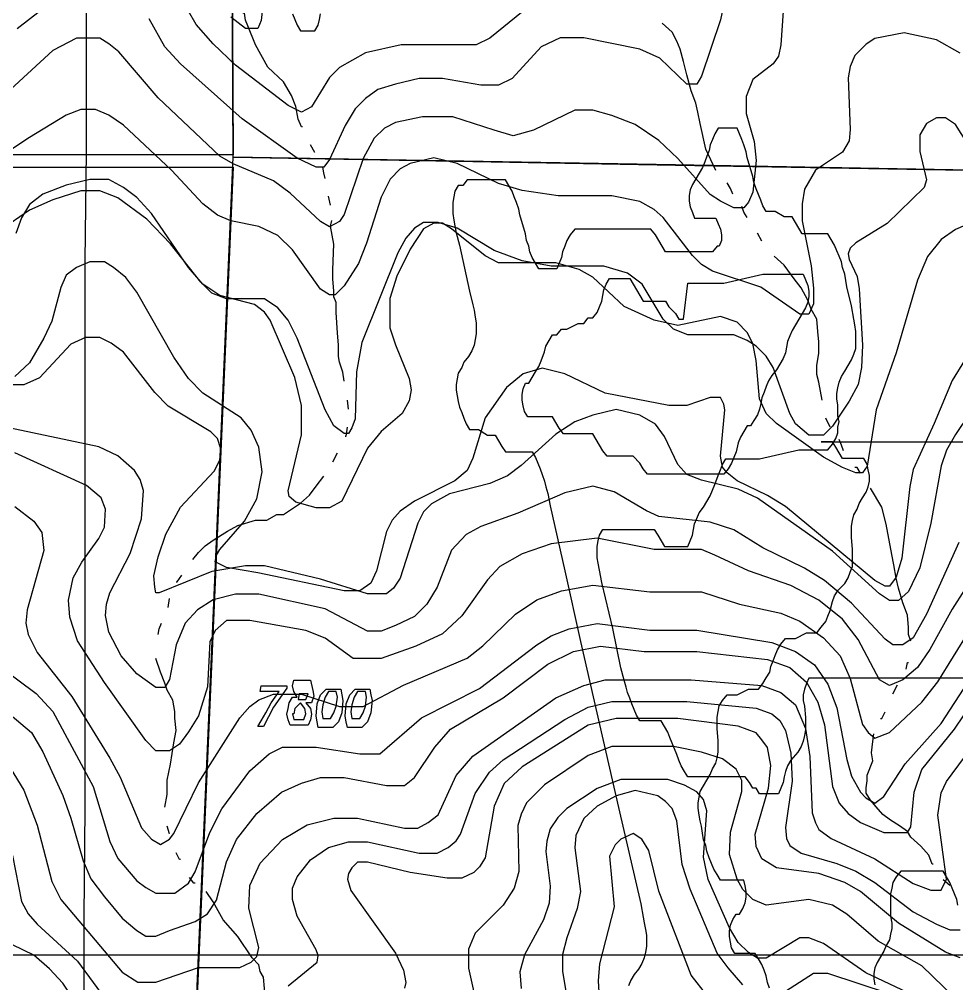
# Model space of a CAD drawing. Extents: x -0.82 to 6.83, y -0.63 to 7.9.
# Drawn here: x 0.7775 to 1.2189, y 5.1969 to 5.6507 of the extents above; entities that cross this region are included whole.
import ezdxf

# ---------------------------------------------------------------- set-up
doc = ezdxf.new("R2010")
doc.units = 0
for name, color, linetype in [('Elevations', 7, 'CONTINUOUS'), ('Grid', 7, 'CONTINUOUS'), ('topo', 7, 'CONTINUOUS'), ('topo_grid', 7, 'CONTINUOUS'), ('water', 7, 'CONTINUOUS'), ('white', 7, 'CONTINUOUS')]:
    doc.layers.add(name, color=color, linetype=linetype)

msp = doc.modelspace()

# ---------------------------------------------------------------- linework, layer by layer
at = {"layer": 'Elevations', "color": 1}
for points in [[(0.903553, 5.33598), (0.897226, 5.326985), (0.89248, 5.317989), (0.889844, 5.317989), (0.891426, 5.320635), (0.893535, 5.324339), (0.89617, 5.329101), (0.899861, 5.334393), (0.890899, 5.334393), (0.891425, 5.337039), (0.903552, 5.337039)], [(0.915679, 5.334922), (0.916206, 5.332276), (0.915152, 5.329101), (0.914097, 5.329101), (0.912515, 5.329101), (0.914623, 5.326455), (0.91515, 5.32381), (0.914623, 5.321164), (0.91357, 5.318518), (0.911462, 5.318518), (0.908826, 5.318518), (0.906718, 5.318518), (0.905135, 5.318518), (0.90408, 5.321164), (0.903553, 5.32381), (0.90408, 5.326455), (0.904609, 5.329101), (0.906191, 5.331747), (0.9083, 5.331747), (0.906718, 5.334393), (0.906191, 5.337039), (0.906718, 5.339685), (0.907771, 5.339685), (0.909353, 5.339685), (0.911462, 5.339685), (0.914625, 5.339685)], [(0.909352, 5.330689), (0.910934, 5.330689), (0.912516, 5.330689), (0.913569, 5.333335), (0.913043, 5.333335), (0.911461, 5.333335), (0.909352, 5.333335), (0.908825, 5.330689)], [(0.92886, 5.335451), (0.929387, 5.332805), (0.929913, 5.33016), (0.929387, 5.324339), (0.927804, 5.320105), (0.925166, 5.31746), (0.922003, 5.31746), (0.919895, 5.31746), (0.918312, 5.31746), (0.917786, 5.320105), (0.917259, 5.322751), (0.917786, 5.328572), (0.919368, 5.332805), (0.922003, 5.335451), (0.925166, 5.335451), (0.927278, 5.335451)], [(0.920424, 5.321746), (0.922006, 5.321746), (0.924115, 5.321746), (0.925697, 5.324392), (0.92675, 5.327567), (0.927277, 5.3318), (0.92675, 5.334446), (0.924641, 5.334446), (0.923059, 5.334446), (0.921477, 5.3318), (0.920421, 5.328096), (0.919895, 5.324921)], [(0.942569, 5.335451), (0.943096, 5.332805), (0.943622, 5.33016), (0.943096, 5.324339), (0.941513, 5.320105), (0.938878, 5.31746), (0.935714, 5.31746), (0.933606, 5.31746), (0.932023, 5.31746), (0.931497, 5.320105), (0.93097, 5.322751), (0.931497, 5.328572), (0.933079, 5.332805), (0.935714, 5.335451), (0.938878, 5.335451), (0.940987, 5.335451)], [(0.934133, 5.321746), (0.935715, 5.321746), (0.937824, 5.321746), (0.939406, 5.324392), (0.940462, 5.327567), (0.940988, 5.3318), (0.940462, 5.334446), (0.938353, 5.334446), (0.936771, 5.334446), (0.935189, 5.3318), (0.934136, 5.328096), (0.933609, 5.324921)], [(0.906716, 5.321217), (0.908825, 5.321217), (0.91146, 5.321217), (0.912516, 5.323863), (0.911989, 5.326508), (0.90988, 5.329154), (0.907245, 5.326508), (0.906716, 5.323863), (0.906189, 5.323863)]]:
    msp.add_lwpolyline(points, close=True, dxfattribs=at)
at = {"layer": 'Grid', "color": 1}
for points in [[(0.04834, 5.582731), (0.047285, 5.790984), (0.046758, 5.998709), (0.046231, 6.20646), (0.045704, 6.414713), (0.252915, 6.414713), (0.460654, 6.414713), (0.667866, 6.414713), (0.875078, 6.414713), (0.875604, 6.207518), (0.876131, 6.000825), (0.877187, 5.79363), (0.87824, 5.586938), (0.670501, 5.586938), (0.463289, 5.586938), (0.25555, 5.586938)], [(0.841862, 4.762337), (0.850825, 4.967945), (0.860316, 5.174108), (0.869279, 5.379743), (0.878242, 5.585879), (1.086508, 5.582175), (1.295302, 5.578471), (1.503572, 5.575296), (1.712366, 5.571592), (1.700767, 5.369133), (1.68969, 5.166674), (1.678618, 4.964214), (1.667546, 4.761755), (1.460861, 4.761755), (1.254704, 4.761755), (1.048547, 4.761755)], [(0.841862, 4.762337), (0.635705, 4.762337), (0.429021, 4.762337), (0.222336, 4.762337), (0.015652, 4.762337), (0.024087, 4.966913), (0.031996, 5.172018), (0.039905, 5.376594), (0.048341, 5.58117), (0.255552, 5.58117), (0.463291, 5.58117), (0.670503, 5.58117), (0.878242, 5.58117), (0.869279, 5.375033), (0.860316, 5.169399), (0.850825, 4.963235)]]:
    msp.add_lwpolyline(points, close=True, dxfattribs=at)
msp.add_lwpolyline([(1.712365, 5.571645), (1.503571, 5.575349), (1.295305, 5.578524), (1.086511, 5.582228), (0.878245, 5.585932), (0.877192, 5.792625), (0.876136, 5.99982), (0.87561, 6.206513), (0.875083, 6.413708), (1.082822, 6.411062), (1.290561, 6.408416), (1.4983, 6.40577), (1.706039, 6.403124)], dxfattribs=at)
at = {"layer": 'topo', "color": 2}
for points in [[(0.802322, 5.666313), (0.776487, 5.646204)], [(0.893009, 5.664461), (0.891427, 5.650173), (0.889845, 5.646469), (0.888262, 5.646469), (0.884046, 5.646469), (0.877192, 5.651761)], [(1.137128, 5.654618), (1.136072, 5.638743), (1.135019, 5.633451), (1.132384, 5.629747), (1.122893, 5.622339), (1.11973, 5.614401), (1.11973, 5.606464), (1.12342, 5.593235), (1.124475, 5.584239), (1.122893, 5.569422), (1.120785, 5.56466), (1.118676, 5.562014), (1.113931, 5.562014), (1.107604, 5.565189), (1.102859, 5.568364), (1.087569, 5.585297), (1.078606, 5.593764), (1.067534, 5.601172), (1.056461, 5.605406), (1.047498, 5.608051), (1.039058, 5.608051), (1.01955, 5.598526), (1.010059, 5.595881), (1.001096, 5.598526), (0.981588, 5.604876), (0.967352, 5.604876), (0.954699, 5.602231), (0.949426, 5.599585), (0.944681, 5.594822), (0.939409, 5.585297), (0.930445, 5.558839), (0.928336, 5.555664), (0.923591, 5.553018), (0.919373, 5.555664), (0.905137, 5.568893), (0.897229, 5.574714), (0.878248, 5.582651), (0.871921, 5.586356), (0.842918, 5.613793), (0.824465, 5.635489), (0.819719, 5.639193), (0.815501, 5.641839), (0.810756, 5.641839), (0.804429, 5.641839), (0.793357, 5.636018), (0.755396, 5.601225)], [(1.109187, 5.657846), (1.107604, 5.650438), (1.098641, 5.623979), (1.096533, 5.620275), (1.094424, 5.620275), (1.091789, 5.620275), (1.079135, 5.632446), (1.069645, 5.636679), (1.043282, 5.641971), (1.032206, 5.641971), (1.023243, 5.637738), (1.009534, 5.622921), (1.003207, 5.619746), (0.994771, 5.619746), (0.976845, 5.622921), (0.965773, 5.622921), (0.954701, 5.620275), (0.946265, 5.617629), (0.940465, 5.613396), (0.93572, 5.608634), (0.930975, 5.600696), (0.923593, 5.584821), (0.920957, 5.581117), (0.917266, 5.581117), (0.908303, 5.58535), (0.882468, 5.603871), (0.853465, 5.6298), (0.846085, 5.637738), (0.838702, 5.650967)], [(1.0148, 5.654592), (0.998983, 5.641892), (0.992656, 5.638717), (0.957331, 5.638717), (0.940459, 5.635013), (0.928332, 5.628133), (0.923587, 5.623371), (0.915151, 5.609613), (0.910406, 5.606967), (0.904079, 5.610142), (0.879298, 5.629192), (0.868754, 5.639246), (0.860845, 5.648242), (0.857154, 5.654592)], [(1.220436, 5.634801), (1.209364, 5.641151), (1.194073, 5.644326), (1.180365, 5.64168), (1.176147, 5.639034), (1.170875, 5.633743), (1.168766, 5.628451), (1.167711, 5.623159), (1.168766, 5.598818), (1.16824, 5.593526), (1.165076, 5.588234), (1.152422, 5.579768), (1.14715, 5.570772), (1.146094, 5.563893), (1.146094, 5.555955), (1.150312, 5.534788), (1.151368, 5.524205), (1.151368, 5.516797), (1.149259, 5.512034), (1.145041, 5.512034), (1.126587, 5.524734), (1.103916, 5.532143), (1.098643, 5.535318), (1.094425, 5.539551), (1.080717, 5.557543), (1.076499, 5.561247), (1.069645, 5.564951), (1.056464, 5.567597), (1.031152, 5.567597), (1.01428, 5.570243), (1.003207, 5.573418), (0.983699, 5.582943), (0.972627, 5.585588), (0.961555, 5.582943), (0.95681, 5.580297), (0.952065, 5.575534), (0.947847, 5.567068), (0.940993, 5.545372), (0.937302, 5.535847), (0.930448, 5.525263), (0.92623, 5.52103), (0.923589, 5.52103), (0.919371, 5.523676), (0.906189, 5.542197), (0.899335, 5.549076), (0.890372, 5.553309), (0.877191, 5.555955), (0.870864, 5.558601), (0.86401, 5.563893), (0.849243, 5.579768), (0.826571, 5.600934), (0.819717, 5.605697), (0.81339, 5.608343), (0.806536, 5.608343), (0.799682, 5.605697), (0.782282, 5.595113), (0.77121, 5.587705)], [(1.223598, 5.592706), (1.218326, 5.601172), (1.213581, 5.604347), (1.209363, 5.604347), (1.204617, 5.601701), (1.201454, 5.59641), (1.201454, 5.588472), (1.204617, 5.575243), (1.203562, 5.571539), (1.186163, 5.554606), (1.1714, 5.54561), (1.168765, 5.542964), (1.167712, 5.540318), (1.168238, 5.537672), (1.171928, 5.529735), (1.172984, 5.523914), (1.174566, 5.497456), (1.174039, 5.486872), (1.172457, 5.478935), (1.168239, 5.470997), (1.16033, 5.459356), (1.156112, 5.455122), (1.154003, 5.455122), (1.149258, 5.455122), (1.142931, 5.460414), (1.140296, 5.465176), (1.132387, 5.486872), (1.129224, 5.492164), (1.124478, 5.496926), (1.120261, 5.499572), (1.113934, 5.502218), (1.092317, 5.502218), (1.085462, 5.504864), (1.080717, 5.509626), (1.0707, 5.526031), (1.063845, 5.531322), (1.052773, 5.534497), (1.027982, 5.534497), (1.014274, 5.537143), (1.001093, 5.541906), (0.983694, 5.552489), (0.974731, 5.555135), (0.967876, 5.555135), (0.963658, 5.552489), (0.95944, 5.547726), (0.95575, 5.540847), (0.938878, 5.498646), (0.936243, 5.484888), (0.935716, 5.462663), (0.934134, 5.45843), (0.932552, 5.455784), (0.930443, 5.455784), (0.925698, 5.459488), (0.92148, 5.466896), (0.908299, 5.500631), (0.904081, 5.509097), (0.899336, 5.514918), (0.893009, 5.519151), (0.875082, 5.519151), (0.868228, 5.521797), (0.862956, 5.527089), (0.84872, 5.545081), (0.837643, 5.556722), (0.823935, 5.566776), (0.815499, 5.569951), (0.806535, 5.569951), (0.793354, 5.565718), (0.782282, 5.560956), (0.773319, 5.554606)], [(1.24047, 5.561379), (1.218322, 5.551854), (1.211468, 5.547091), (1.205141, 5.539154), (1.200395, 5.528041), (1.190378, 5.493778), (1.180887, 5.466896), (1.176669, 5.440438), (1.174561, 5.437263), (1.171397, 5.437263), (1.16507, 5.439909), (1.156107, 5.444671), (1.133963, 5.460546), (1.129218, 5.465309), (1.126054, 5.472188), (1.124472, 5.49018), (1.12289, 5.498117), (1.120255, 5.503409), (1.11551, 5.508171), (1.107601, 5.510817), (1.087566, 5.506584), (1.076494, 5.50923), (1.062258, 5.51558), (1.047491, 5.529338), (1.041168, 5.533042), (1.030092, 5.536217), (1.003202, 5.536217), (0.996875, 5.539392), (0.981058, 5.552092), (0.97684, 5.554738), (0.972622, 5.554738), (0.967877, 5.552092), (0.96155, 5.542567), (0.955223, 5.529867), (0.95206, 5.519284), (0.95206, 5.505525), (0.954695, 5.497588), (0.961022, 5.481713), (0.962075, 5.476421), (0.961022, 5.47113), (0.957858, 5.465309), (0.947841, 5.456842), (0.941514, 5.448905), (0.929387, 5.424034), (0.923587, 5.420859), (0.91726, 5.420859), (0.90777, 5.423505), (0.904607, 5.42615), (0.904078, 5.428796), (0.910405, 5.455255), (0.910405, 5.469013), (0.907242, 5.482242), (0.895643, 5.50915), (0.893005, 5.512854), (0.88826, 5.516559), (0.871916, 5.520792), (0.864002, 5.526084), (0.857153, 5.534021), (0.839749, 5.559421), (0.832895, 5.566829), (0.826568, 5.571592), (0.819714, 5.575296), (0.810751, 5.575296), (0.799679, 5.57265), (0.788606, 5.568417), (0.782279, 5.563654), (0.778589, 5.557304), (0.775954, 5.549896)], [(1.222545, 5.490233), (1.216741, 5.480708), (1.208305, 5.460599), (1.198288, 5.438903), (1.196706, 5.430966), (1.193015, 5.397205), (1.190379, 5.388209), (1.187216, 5.383976), (1.185107, 5.383976), (1.180362, 5.386622), (1.138183, 5.421414), (1.129747, 5.426706), (1.115511, 5.433585), (1.110766, 5.437289), (1.108657, 5.439935), (1.107601, 5.445227), (1.10971, 5.466923), (1.109184, 5.469569), (1.107601, 5.472744), (1.102856, 5.472744), (1.091784, 5.469039), (1.083348, 5.469039), (1.053295, 5.47486), (1.03431, 5.483856), (1.023765, 5.486502), (1.014802, 5.483856), (1.006893, 5.477506), (0.996876, 5.463219), (0.991076, 5.444169), (0.988441, 5.438348), (0.982641, 5.433585), (0.96366, 5.42406), (0.956806, 5.419298), (0.953115, 5.415064), (0.95048, 5.409773), (0.945735, 5.391252), (0.9431, 5.385431), (0.937827, 5.381727), (0.930446, 5.381727), (0.889848, 5.390194), (0.875085, 5.392839), (0.869813, 5.395485), (0.870339, 5.39866), (0.871919, 5.401306), (0.883519, 5.414535), (0.889318, 5.425119), (0.891956, 5.437819), (0.890373, 5.44946), (0.886682, 5.457398), (0.881937, 5.463219), (0.864006, 5.47486), (0.857156, 5.481739), (0.850298, 5.491794), (0.832899, 5.522379), (0.827626, 5.529259), (0.821827, 5.534021), (0.817609, 5.536667), (0.810755, 5.536667), (0.804428, 5.534021), (0.799682, 5.530317), (0.797047, 5.524496), (0.792829, 5.508621), (0.789138, 5.500684), (0.782284, 5.489042), (0.77543, 5.482692)], [(1.231506, 5.474993), (1.218321, 5.455413), (1.214103, 5.448005), (1.211465, 5.440597), (1.20672, 5.413715), (1.201448, 5.392548), (1.196175, 5.381436), (1.19143, 5.377203), (1.187214, 5.377203), (1.182469, 5.380378), (1.160325, 5.400486), (1.124999, 5.425357), (1.116036, 5.42959), (1.098637, 5.433823), (1.091783, 5.436469), (1.087565, 5.441232), (1.081238, 5.454461), (1.07702, 5.460282), (1.069638, 5.464515), (1.058566, 5.467161), (1.04749, 5.464515), (1.039058, 5.46134), (1.030091, 5.455519), (1.013746, 5.440703), (1.007419, 5.43594), (0.998983, 5.432236), (0.980002, 5.427473), (0.971566, 5.422711), (0.967876, 5.419007), (0.965241, 5.413715), (0.956805, 5.387786), (0.953641, 5.383023), (0.950478, 5.380378), (0.945732, 5.380378), (0.941514, 5.380378), (0.91937, 5.387257), (0.893008, 5.393607), (0.884045, 5.393607), (0.868227, 5.390961), (0.843442, 5.380907), (0.84186, 5.380907), (0.841333, 5.383553), (0.840807, 5.388844), (0.842915, 5.39784), (0.846611, 5.408423), (0.85346, 5.421123), (0.869281, 5.438057), (0.871917, 5.443348), (0.872446, 5.44864), (0.870864, 5.453403), (0.867699, 5.456578), (0.847664, 5.468748), (0.841333, 5.475098), (0.826571, 5.494148), (0.820771, 5.498382), (0.815498, 5.501028), (0.808644, 5.501028), (0.80179, 5.497853), (0.787026, 5.481978), (0.779646, 5.478803), (0.773319, 5.478803)], [(1.219904, 5.404481), (1.204614, 5.370747), (1.198287, 5.359634), (1.193541, 5.356459), (1.191433, 5.356459), (1.188797, 5.356459), (1.185107, 5.359105), (1.169289, 5.376038), (1.156635, 5.386622), (1.147145, 5.392443), (1.127637, 5.401968), (1.113928, 5.410434), (1.102856, 5.414138), (1.078603, 5.416784), (1.072803, 5.41943), (1.057513, 5.428426), (1.047491, 5.431072), (1.03431, 5.427897), (1.012166, 5.418372), (0.994767, 5.412022), (0.987912, 5.408318), (0.981058, 5.400909), (0.974204, 5.383447), (0.969459, 5.375509), (0.963659, 5.369688), (0.954696, 5.365455), (0.947842, 5.362809), (0.941515, 5.362809), (0.92148, 5.373393), (0.890372, 5.380272), (0.8793, 5.380272), (0.868755, 5.377626), (0.861374, 5.372863), (0.855574, 5.366513), (0.851351, 5.356459), (0.848188, 5.340055), (0.84608, 5.336351), (0.84186, 5.336351), (0.832897, 5.342701), (0.825515, 5.351168), (0.819716, 5.36228), (0.818134, 5.370218), (0.81866, 5.375509), (0.820242, 5.380801), (0.829733, 5.399322), (0.835005, 5.415726), (0.836058, 5.428955), (0.834476, 5.434247), (0.831838, 5.43848), (0.82393, 5.445359), (0.814966, 5.449593), (0.769623, 5.459118)], [(1.222546, 5.382203), (1.216742, 5.373207), (1.206197, 5.354157), (1.200397, 5.345691), (1.193543, 5.33987), (1.187216, 5.337224), (1.182471, 5.33987), (1.172453, 5.35892), (1.165072, 5.368445), (1.154, 5.377441), (1.140818, 5.38432), (1.120783, 5.391199), (1.104966, 5.398607), (1.098639, 5.401253), (1.076494, 5.401253), (1.049605, 5.406545), (1.027984, 5.403899), (1.014275, 5.399136), (1.00373, 5.393316), (0.997931, 5.386966), (0.985804, 5.370032), (0.976841, 5.361566), (0.964187, 5.355745), (0.947842, 5.349924), (0.941515, 5.349924), (0.934661, 5.349924), (0.92148, 5.359449), (0.912517, 5.363153), (0.886155, 5.367916), (0.8793, 5.367916), (0.875082, 5.367916), (0.86981, 5.363153), (0.867175, 5.357861), (0.866119, 5.336695), (0.861901, 5.322936), (0.857156, 5.315528), (0.852934, 5.309707), (0.848189, 5.306532), (0.843971, 5.306532), (0.841862, 5.306532), (0.837116, 5.311295), (0.817608, 5.338732), (0.804954, 5.358311), (0.801264, 5.369424), (0.800738, 5.377361), (0.802846, 5.387945), (0.807064, 5.395353), (0.814972, 5.406465), (0.81761, 5.411757), (0.818137, 5.420224), (0.816028, 5.425515), (0.809173, 5.431336), (0.77543, 5.446682)], [(0.775428, 5.421441), (0.784391, 5.414562), (0.788083, 5.40927), (0.789136, 5.400803), (0.781228, 5.372863), (0.780701, 5.366513), (0.781754, 5.361222), (0.785972, 5.352755), (0.802317, 5.332118), (0.820243, 5.303119), (0.824988, 5.294123), (0.835006, 5.270311), (0.839751, 5.265019), (0.843969, 5.262373), (0.848187, 5.265019), (0.850296, 5.267665), (0.861895, 5.291478), (0.881403, 5.322063), (0.886153, 5.327355), (0.890371, 5.33053), (0.897225, 5.333176), (0.903552, 5.333176), (0.910406, 5.333176), (0.928333, 5.327355), (0.934659, 5.327355), (0.939405, 5.327355), (0.958386, 5.337409), (0.988439, 5.350109), (0.99582, 5.35593), (1.01111, 5.370747), (1.021128, 5.377626), (1.032727, 5.381859), (1.04749, 5.384505), (1.074384, 5.38133), (1.098637, 5.38133), (1.116563, 5.375509), (1.136072, 5.371276), (1.145035, 5.367572), (1.156107, 5.359634), (1.164016, 5.351168), (1.168761, 5.340584), (1.17456, 5.318888), (1.177198, 5.315184), (1.180361, 5.312538), (1.187215, 5.315184), (1.202505, 5.329472), (1.209887, 5.338997), (1.22465, 5.362809)], [(0.76752, 5.346775), (0.785447, 5.333546), (0.793355, 5.32508), (0.812336, 5.289758), (0.820245, 5.263829), (0.823936, 5.255891), (0.832899, 5.245308), (0.837117, 5.242133), (0.841862, 5.239487), (0.850825, 5.239487), (0.857152, 5.244249), (0.860316, 5.249541), (0.86717, 5.268062), (0.872969, 5.279174), (0.886155, 5.297166), (0.895118, 5.305104), (0.901445, 5.308279), (0.908299, 5.308279), (0.917262, 5.308279), (0.937825, 5.305104), (0.947315, 5.305104), (0.966823, 5.322037), (0.99424, 5.335795), (1.02113, 5.356433), (1.027984, 5.360666), (1.03642, 5.363841), (1.049601, 5.366487), (1.074386, 5.363312), (1.09653, 5.363312), (1.131855, 5.357491), (1.142928, 5.353258), (1.151891, 5.346908), (1.158218, 5.337912), (1.162436, 5.326799), (1.167181, 5.302458), (1.16929, 5.29452), (1.173508, 5.287112), (1.176143, 5.284466), (1.180361, 5.28182), (1.184579, 5.284995), (1.194597, 5.300341), (1.211469, 5.319391), (1.228868, 5.345849)], [(0.773316, 5.323545), (0.783333, 5.315078), (0.788606, 5.306083), (0.798096, 5.285445), (0.801787, 5.274862), (0.807587, 5.254753), (0.811277, 5.246287), (0.817604, 5.23782), (0.82604, 5.227766), (0.832894, 5.221945), (0.837113, 5.219299), (0.841858, 5.219299), (0.848185, 5.221945), (0.860311, 5.226178), (0.866111, 5.229883), (0.870329, 5.236233), (0.875074, 5.254224), (0.879819, 5.264808), (0.889314, 5.276978), (0.900914, 5.287033), (0.910404, 5.291266), (0.919367, 5.293912), (0.930439, 5.293912), (0.950474, 5.290208), (0.958911, 5.290208), (0.963656, 5.293912), (0.973146, 5.308199), (0.980528, 5.316666), (1.005308, 5.331483), (1.026398, 5.347358), (1.038525, 5.353178), (1.051178, 5.355824), (1.071745, 5.353178), (1.096526, 5.353178), (1.129742, 5.349474), (1.140287, 5.34577), (1.148196, 5.338891), (1.153468, 5.329366), (1.156632, 5.318783), (1.160323, 5.289784), (1.163486, 5.281847), (1.167704, 5.277084), (1.173504, 5.272851), (1.184576, 5.268088), (1.19143, 5.268088), (1.195648, 5.268088), (1.19723, 5.270734), (1.198813, 5.287138), (1.202503, 5.297722), (1.217793, 5.316772), (1.232029, 5.337938)], [(0.773321, 5.298542), (0.779648, 5.287959), (0.785975, 5.271554), (0.792829, 5.245096), (0.797047, 5.236629), (0.826046, 5.202366), (0.833427, 5.197603), (0.841863, 5.197603), (0.861898, 5.204483), (0.881407, 5.204483), (0.886683, 5.207128), (0.889321, 5.209774), (0.890374, 5.214008), (0.885629, 5.232528), (0.886155, 5.243112), (0.890901, 5.253695), (0.901445, 5.264808), (0.913045, 5.271687), (0.925699, 5.274862), (0.936772, 5.274862), (0.958916, 5.270099), (0.965243, 5.270099), (0.969988, 5.272745), (0.974733, 5.276449), (0.983169, 5.29497), (0.991078, 5.303966), (1.030094, 5.331377), (1.043275, 5.337198), (1.053292, 5.339843), (1.093895, 5.339843), (1.127111, 5.337198), (1.136075, 5.334023), (1.142929, 5.328202), (1.147674, 5.317089), (1.149782, 5.30386), (1.150838, 5.277402), (1.15242, 5.272639), (1.154002, 5.269464), (1.159802, 5.265231), (1.180364, 5.255706), (1.198292, 5.244064), (1.206726, 5.240889), (1.211472, 5.240889), (1.214108, 5.246181), (1.20989, 5.276238), (1.211472, 5.286821), (1.214107, 5.292113), (1.233615, 5.318571)], [(0.904078, 5.195884), (0.917787, 5.206996), (0.918314, 5.210171), (0.917258, 5.212817), (0.908295, 5.228692), (0.906186, 5.236629), (0.906186, 5.241921), (0.908295, 5.247213), (0.914622, 5.25515), (0.923058, 5.260971), (0.932548, 5.263617), (0.941512, 5.263617), (0.965765, 5.258325), (0.974201, 5.258325), (0.979473, 5.260971), (0.983164, 5.264146), (0.985273, 5.267321), (0.992127, 5.286371), (0.998981, 5.296425), (1.005308, 5.302246), (1.034307, 5.321296), (1.045379, 5.327117), (1.056451, 5.329763), (1.091781, 5.329763), (1.12447, 5.326588), (1.131851, 5.323942), (1.135542, 5.320767), (1.138177, 5.316004), (1.140815, 5.305421), (1.141342, 5.292192), (1.138177, 5.270496), (1.138704, 5.265204), (1.140286, 5.262029), (1.145559, 5.258325), (1.16243, 5.253563), (1.171394, 5.249859), (1.180357, 5.244567), (1.198283, 5.230809), (1.209355, 5.224988), (1.215682, 5.222342), (1.220427, 5.222342)], [(1.220432, 5.209086), (1.213578, 5.211732), (1.191434, 5.22549), (1.173507, 5.240307), (1.166126, 5.24454), (1.153999, 5.248774), (1.133964, 5.25142), (1.12711, 5.255653), (1.124472, 5.261474), (1.123946, 5.267295), (1.130272, 5.28899), (1.131328, 5.299574), (1.129746, 5.30804), (1.127111, 5.311745), (1.124473, 5.31492), (1.116037, 5.318095), (1.087566, 5.321799), (1.058568, 5.321799), (1.045382, 5.318624), (1.014275, 5.299045), (1.005839, 5.291107), (1.001094, 5.280524), (0.996876, 5.256182), (0.994241, 5.251949), (0.991603, 5.249303), (0.985804, 5.246657), (0.97895, 5.246657), (0.961551, 5.249303), (0.941516, 5.254065), (0.936771, 5.254065), (0.934133, 5.25142), (0.932554, 5.248774), (0.932027, 5.246128), (0.933607, 5.240836), (0.954697, 5.211309), (0.958388, 5.203371), (0.959441, 5.19755), (0.958914, 5.194905)], [(1.217797, 5.190486), (1.202507, 5.205303), (1.181945, 5.216944), (1.167182, 5.229644), (1.160328, 5.233878), (1.149256, 5.236524), (1.129219, 5.233878), (1.122894, 5.236524), (1.118147, 5.241286), (1.115512, 5.246049), (1.111822, 5.25769), (1.112349, 5.268274), (1.117621, 5.287324), (1.117621, 5.292615), (1.114985, 5.297907), (1.108658, 5.302669), (1.09864, 5.305844), (1.085459, 5.30849), (1.069642, 5.30849), (1.056461, 5.30849), (1.045384, 5.304257), (1.024821, 5.290499), (1.016386, 5.282032), (1.013748, 5.27674), (1.012166, 5.271449), (1.012693, 5.249753), (1.010584, 5.241815), (1.005311, 5.233878), (0.99213, 5.220649), (0.988967, 5.21324), (0.988967, 5.204244), (0.993712, 5.183078)], [(1.198286, 5.191465), (1.176142, 5.202048), (1.156107, 5.215807), (1.149253, 5.218453), (1.145035, 5.218453), (1.129217, 5.208928), (1.124999, 5.208928), (1.120781, 5.211573), (1.116036, 5.216336), (1.111818, 5.223215), (1.101801, 5.245969), (1.099692, 5.256553), (1.101274, 5.278248), (1.099692, 5.28354), (1.096528, 5.287244), (1.090729, 5.290419), (1.08282, 5.293065), (1.073857, 5.293065), (1.060676, 5.293065), (1.049603, 5.288832), (1.035363, 5.279307), (1.03115, 5.275073), (1.027455, 5.269782), (1.025873, 5.263961), (1.025346, 5.259198), (1.027455, 5.242794), (1.026929, 5.234857), (1.024291, 5.226919), (1.015328, 5.210515), (1.013219, 5.202578), (1.013745, 5.19464)], [(1.118147, 5.196466), (1.111292, 5.204403), (1.10602, 5.211282), (1.093366, 5.241339), (1.089675, 5.252981), (1.08704, 5.273618), (1.084931, 5.279439), (1.081768, 5.282614), (1.078077, 5.28526), (1.067532, 5.287906), (1.058569, 5.28526), (1.049606, 5.280497), (1.043279, 5.274676), (1.039584, 5.266739), (1.03906, 5.260918), (1.041696, 5.240281), (1.040113, 5.232343), (1.035364, 5.218585), (1.033256, 5.210647), (1.033256, 5.20271), (1.036418, 5.184189)], [(1.101274, 5.191491), (1.093892, 5.201016), (1.078602, 5.240545), (1.073857, 5.259595), (1.070694, 5.264887), (1.066476, 5.267533), (1.060676, 5.264887), (1.058041, 5.262241), (1.055405, 5.256949), (1.057514, 5.233137), (1.05066, 5.206255), (1.050134, 5.198318), (1.051189, 5.179797)], [(0.774372, 5.257267), (0.77859, 5.235571), (0.781754, 5.22975), (0.785972, 5.224988), (0.804952, 5.207525), (0.819715, 5.187417)], [(0.807591, 5.18284), (0.7981, 5.197127), (0.791774, 5.204006), (0.784392, 5.210356), (0.769102, 5.217765)], [(1.187216, 5.192232), (1.158217, 5.201757), (1.151363, 5.201757), (1.138182, 5.193291)]]:
    msp.add_lwpolyline(points, dxfattribs=at)
at = {"layer": 'topo_grid', "color": 7}
for points in [[(0.808107, 5.176754), (0.808107, 5.228427), (0.808634, 5.279571), (0.808634, 5.331218), (0.808634, 5.382891), (0.808634, 5.434035), (0.808634, 5.485708), (0.808634, 5.536852), (0.80916, 5.588525), (0.80916, 5.640198), (0.80916, 5.691342)], [(0.741684, 5.210489), (0.779119, 5.210489), (0.816026, 5.210489), (0.85346, 5.210489), (0.890372, 5.210489), (0.927806, 5.210489), (0.965241, 5.210489), (1.002148, 5.210489), (1.039582, 5.210489), (1.076494, 5.210489), (1.113928, 5.210489), (1.150835, 5.210489), (1.18827, 5.210489), (1.225704, 5.210489)]]:
    msp.add_lwpolyline(points, dxfattribs=at)
at = {"layer": 'water', "color": 4}
for points in [[(0.910933, 5.600114), (0.910406, 5.600114), (0.908824, 5.603818), (0.907771, 5.609639), (0.905662, 5.614931), (0.901971, 5.621281), (0.89459, 5.62816), (0.88879, 5.638743), (0.885099, 5.647739), (0.884046, 5.650385), (0.88352, 5.65356), (0.882993, 5.65356), (0.882993, 5.657264), (0.884046, 5.662556), (0.884573, 5.665731)], [(1.105491, 5.579556), (1.100746, 5.58961), (1.098108, 5.601781), (1.097055, 5.607073), (1.096002, 5.611306), (1.093893, 5.617127), (1.091785, 5.624535), (1.090202, 5.630885), (1.08862, 5.636706), (1.087038, 5.64041), (1.084929, 5.644643), (1.080184, 5.648877)], [(0.916733, 5.587996), (0.916733, 5.587996), (0.914624, 5.5917)], [(0.921478, 5.575878), (0.920951, 5.578524), (0.920425, 5.58117)], [(1.1134, 5.568496), (1.112347, 5.571142), (1.110765, 5.573788)], [(0.924115, 5.563205), (0.923059, 5.567438)], [(1.120254, 5.55741), (1.118672, 5.560056), (1.117616, 5.562702)], [(0.930442, 5.480443), (0.929915, 5.484676), (0.928333, 5.489439), (0.927807, 5.492085), (0.927807, 5.497376), (0.92728, 5.503197), (0.926754, 5.512722), (0.926754, 5.517485), (0.925698, 5.52013), (0.925698, 5.522776), (0.925171, 5.528597), (0.925171, 5.53283), (0.925698, 5.545001), (0.924116, 5.553468), (0.924642, 5.556114)], [(1.127109, 5.546351), (1.125, 5.550055)], [(1.155581, 5.471474), (1.153999, 5.47994), (1.152943, 5.483644), (1.152943, 5.487878), (1.153999, 5.493699), (1.153999, 5.49899), (1.153472, 5.503753), (1.152946, 5.509574), (1.150308, 5.514336), (1.148726, 5.518569), (1.145562, 5.52439), (1.142399, 5.528624), (1.137654, 5.534974), (1.132908, 5.539207), (1.132908, 5.539207)], [(0.932551, 5.467267), (0.932024, 5.4715)], [(1.159271, 5.458826), (1.157162, 5.46306), (1.157162, 5.46306)], [(0.930969, 5.454593), (0.931496, 5.454593), (0.932022, 5.458826)], [(1.165598, 5.44774), (1.164545, 5.450386), (1.163489, 5.453032)], [(0.925169, 5.442475), (0.927278, 5.446709)], [(1.173507, 5.43721), (1.171925, 5.439856), (1.170869, 5.439856)], [(0.859262, 5.396596), (0.861897, 5.399771), (0.86506, 5.402946), (0.868751, 5.405592), (0.875605, 5.409826), (0.880351, 5.412471), (0.888786, 5.415117), (0.894059, 5.415117), (0.898804, 5.417763), (0.901968, 5.417763), (0.909876, 5.423055), (0.914094, 5.426759), (0.917258, 5.430992), (0.920948, 5.435755)], [(1.197234, 5.358126), (1.196178, 5.361301), (1.196178, 5.364476), (1.195652, 5.370297), (1.193543, 5.376118), (1.191434, 5.382997), (1.190381, 5.387759), (1.189326, 5.394109), (1.188273, 5.398872), (1.185637, 5.413159), (1.183529, 5.421097), (1.178256, 5.430093)], [(0.851353, 5.386066), (0.851879, 5.386066), (0.853988, 5.389241)], [(0.847662, 5.373922), (0.848189, 5.378155)], [(0.842917, 5.361275), (0.843444, 5.36392), (0.844497, 5.366566)], [(0.84608, 5.280074), (0.84608, 5.280074), (0.847136, 5.285895), (0.847136, 5.292774), (0.848718, 5.300182), (0.8503, 5.310236), (0.851356, 5.316057), (0.850829, 5.321878), (0.850829, 5.325053), (0.849774, 5.330345), (0.847138, 5.335107), (0.846083, 5.338282), (0.843974, 5.343574), (0.841865, 5.349924), (0.841865, 5.349924), (0.841865, 5.349924)], [(1.195125, 5.344923), (1.195652, 5.348098), (1.196178, 5.348098)], [(1.188798, 5.333335), (1.190907, 5.337568)], [(1.182998, 5.321746), (1.183525, 5.321746), (1.185107, 5.324921)], [(1.207779, 5.253192), (1.207252, 5.253192), (1.20567, 5.257426), (1.20198, 5.261659), (1.197234, 5.265892), (1.195652, 5.268538), (1.191961, 5.271184), (1.187743, 5.27383), (1.184052, 5.276476), (1.180889, 5.28018), (1.178254, 5.283355), (1.176145, 5.28653), (1.176145, 5.289176), (1.176672, 5.292351), (1.176672, 5.294996), (1.179307, 5.301876), (1.17878, 5.30558), (1.179307, 5.310871), (1.179833, 5.314576), (1.179833, 5.314576)], [(0.848189, 5.267427), (0.848189, 5.267427), (0.847136, 5.271131)], [(0.853462, 5.255309), (0.852935, 5.255309), (0.851353, 5.258484)], [(0.860316, 5.244223), (0.859789, 5.244223), (0.857681, 5.246869), (0.857681, 5.246869)], [(1.215688, 5.243165), (1.212524, 5.24581)], [(0.898279, 5.173579), (0.895115, 5.176225), (0.894062, 5.178871), (0.893006, 5.181517), (0.893006, 5.184163), (0.893006, 5.190513), (0.893006, 5.194746), (0.89248, 5.200038), (0.890898, 5.202683), (0.890371, 5.205858), (0.887208, 5.209033), (0.880354, 5.219088), (0.873499, 5.227025), (0.868754, 5.235492), (0.865591, 5.240254)]]:
    msp.add_lwpolyline(points, dxfattribs=at)
at = {"layer": 'white', "color": 7}
for points in [[(0.906184, 5.653242), (0.907239, 5.650596), (0.908292, 5.647951), (0.909875, 5.645305), (0.911457, 5.645305), (0.913566, 5.645305), (0.915148, 5.645305), (0.91673, 5.645305), (0.918312, 5.647951), (0.918839, 5.650596), (0.919365, 5.653242)], [(2.040836, 5.340769), (1.155048, 5.340769), (1.152939, 5.340769), (1.150831, 5.340769), (1.149248, 5.340769), (1.148195, 5.338124), (1.14714, 5.335478), (1.146613, 5.332832), (1.146613, 5.330186), (1.14714, 5.32754), (1.147666, 5.322249), (1.147666, 5.319074), (1.147666, 5.316428), (1.14714, 5.313782), (1.146613, 5.311136), (1.14556, 5.30849), (1.143978, 5.305844), (1.140815, 5.30214), (1.139233, 5.299494), (1.138177, 5.296849), (1.137651, 5.294203), (1.137124, 5.291557), (1.136071, 5.288911), (1.135015, 5.286265), (1.133433, 5.286265), (1.131851, 5.286265), (1.129742, 5.286265), (1.127634, 5.286265), (1.126049, 5.286265), (1.124472, 5.288911), (1.122887, 5.288911), (1.121305, 5.291557), (1.119196, 5.294203), (1.117614, 5.294203), (1.115505, 5.294203), (1.11287, 5.294203), (1.110234, 5.294203), (1.107598, 5.294203), (1.101798, 5.294203), (1.099163, 5.294203), (1.096528, 5.294203), (1.094419, 5.294203), (1.09231, 5.294203), (1.090728, 5.296849), (1.089146, 5.299494), (1.088093, 5.30214), (1.087037, 5.304786), (1.084928, 5.310078), (1.083875, 5.312724), (1.082819, 5.315369), (1.081237, 5.318015), (1.079655, 5.320661), (1.078073, 5.320661), (1.075964, 5.320661), (1.073855, 5.320661), (1.071747, 5.320661), (1.069638, 5.320661), (1.068056, 5.323307), (1.067, 5.325953), (1.065947, 5.328599), (1.064891, 5.331244), (1.063838, 5.33389), (1.063312, 5.336536), (1.062256, 5.339711), (1.060674, 5.345532), (1.056984, 5.364053), (1.051711, 5.385749), (1.050658, 5.391569), (1.050131, 5.394744), (1.049605, 5.39739), (1.049605, 5.400036), (1.049605, 5.402682), (1.050131, 5.405328), (1.050658, 5.407974), (1.05224, 5.410619), (1.054349, 5.410619), (1.056457, 5.410619), (1.059095, 5.410619), (1.061731, 5.410619), (1.064894, 5.410619), (1.067532, 5.410619), (1.070167, 5.410619), (1.072276, 5.410619), (1.074911, 5.410619), (1.076493, 5.410619), (1.078075, 5.407974), (1.079655, 5.405328), (1.081237, 5.402682), (1.083346, 5.402682), (1.084928, 5.402682), (1.087037, 5.402682), (1.089145, 5.402682), (1.090728, 5.402682), (1.09231, 5.402682), (1.093365, 5.405328), (1.094419, 5.407974), (1.094945, 5.410619), (1.095472, 5.413265), (1.096527, 5.415911), (1.09758, 5.418557), (1.099689, 5.421203), (1.101271, 5.423849), (1.102853, 5.426494), (1.103906, 5.42914), (1.104962, 5.431786), (1.106544, 5.436019), (1.1076, 5.438665), (1.108653, 5.441311), (1.110235, 5.443957), (1.112344, 5.443957), (1.114979, 5.443957), (1.117617, 5.443957), (1.120252, 5.443957), (1.122888, 5.443957), (1.126051, 5.443957), (1.144509, 5.44819), (1.147673, 5.44819), (1.150836, 5.44819), (1.153474, 5.44819), (1.156109, 5.44819), (1.158218, 5.44819), (1.160326, 5.450836), (1.161908, 5.453482), (1.162961, 5.456128), (1.162961, 5.458774), (1.163488, 5.461419), (1.162961, 5.464065), (1.162961, 5.469357), (1.162435, 5.472003), (1.162435, 5.474649), (1.162961, 5.477294), (1.163488, 5.47994), (1.164544, 5.482586), (1.166123, 5.485232), (1.167705, 5.487878), (1.169288, 5.490524), (1.170341, 5.493169), (1.171396, 5.495815), (1.171396, 5.498461), (1.171396, 5.501107), (1.171396, 5.503753), (1.17087, 5.506928), (1.170343, 5.509574), (1.169288, 5.515924), (1.167179, 5.524919), (1.166126, 5.53074), (1.16507, 5.533915), (1.164544, 5.536561), (1.163491, 5.539207), (1.162435, 5.541853), (1.161382, 5.544499), (1.1598, 5.547144), (1.158218, 5.54979), (1.156635, 5.54979), (1.154527, 5.54979), (1.149782, 5.54979), (1.1482, 5.54979), (1.146091, 5.54979), (1.144509, 5.552436), (1.142926, 5.555082), (1.141344, 5.557728), (1.139762, 5.557728), (1.137653, 5.557728), (1.133435, 5.560374), (1.131327, 5.560374), (1.129218, 5.560374), (1.127636, 5.563019), (1.126583, 5.565665), (1.125524, 5.568311), (1.124474, 5.570957), (1.123416, 5.574132), (1.122889, 5.576778), (1.120254, 5.585774), (1.119727, 5.588419), (1.118672, 5.591594), (1.117619, 5.59424), (1.116563, 5.596886), (1.11551, 5.599532), (1.113928, 5.599532), (1.112345, 5.599532), (1.110237, 5.599532), (1.108128, 5.599532), (1.106546, 5.599532), (1.104963, 5.596886), (1.103908, 5.59424), (1.102855, 5.591594), (1.102328, 5.588949), (1.101273, 5.586303), (1.10022, 5.583657), (1.099164, 5.581011), (1.097582, 5.578365), (1.095999, 5.575719), (1.094417, 5.573074), (1.093364, 5.570428), (1.092838, 5.567782), (1.092838, 5.565136), (1.093364, 5.56249), (1.094417, 5.559844), (1.09547, 5.557199), (1.097579, 5.557199), (1.099688, 5.557199), (1.101796, 5.557199), (1.103379, 5.557199), (1.105487, 5.557199), (1.106543, 5.554553), (1.107596, 5.551907), (1.108123, 5.549261), (1.108123, 5.546615), (1.10707, 5.543969), (1.106014, 5.543969), (1.103905, 5.541324), (1.101796, 5.541324), (1.099161, 5.541324), (1.096526, 5.541324), (1.093891, 5.541324), (1.091253, 5.541324), (1.088618, 5.541324), (1.085982, 5.541324), (1.083874, 5.541324), (1.081765, 5.541324), (1.080183, 5.543969), (1.0786, 5.546615), (1.077018, 5.549261), (1.074909, 5.551907), (1.072801, 5.551907), (1.070165, 5.551907), (1.067528, 5.551907), (1.064892, 5.551907), (1.061729, 5.551907), (1.059091, 5.551907), (1.055928, 5.551907), (1.052765, 5.551907), (1.050127, 5.551907), (1.046964, 5.551907), (1.044329, 5.551907), (1.041691, 5.551907), (1.039056, 5.551907), (1.036947, 5.549261), (1.035365, 5.546615), (1.034312, 5.543969), (1.033256, 5.541324), (1.03273, 5.538678), (1.031677, 5.536032), (1.030621, 5.533386), (1.029042, 5.533386), (1.027459, 5.533386), (1.025351, 5.533386), (1.023768, 5.533386), (1.022186, 5.533386), (1.020604, 5.536032), (1.019022, 5.538678), (1.017966, 5.541324), (1.01744, 5.543969), (1.016387, 5.546615), (1.01586, 5.54979), (1.013225, 5.558786), (1.012698, 5.561432), (1.011645, 5.564607), (1.01059, 5.567253), (1.009536, 5.569899), (1.007954, 5.572544), (1.006372, 5.57519), (1.004263, 5.57519), (1.002155, 5.57519), (0.999517, 5.57519), (0.996881, 5.57519), (0.993718, 5.57519), (0.99108, 5.57519), (0.988445, 5.57519), (0.986337, 5.572544), (0.984228, 5.572544), (0.982646, 5.569899), (0.982119, 5.567253), (0.981593, 5.564607), (0.981593, 5.561961), (0.981593, 5.559315), (0.982119, 5.55614), (0.982646, 5.553494), (0.983172, 5.550319), (0.984754, 5.544499), (0.989499, 5.522803), (0.991081, 5.516453), (0.991608, 5.513807), (0.992134, 5.510632), (0.992661, 5.507986), (0.992661, 5.50534), (0.992661, 5.502694), (0.992134, 5.500049), (0.991608, 5.497403), (0.990555, 5.494757), (0.988973, 5.492111), (0.986864, 5.489465), (0.985808, 5.486819), (0.984226, 5.484174), (0.983697, 5.481528), (0.98317, 5.478882), (0.98317, 5.476236), (0.983697, 5.47359), (0.984226, 5.470944), (0.984752, 5.468299), (0.985805, 5.465653), (0.986861, 5.463007), (0.987914, 5.460361), (0.989496, 5.457715), (0.991605, 5.457715), (0.993714, 5.457715), (0.997932, 5.455069), (1.000041, 5.455069), (1.001623, 5.455069), (1.003205, 5.452424), (1.004787, 5.449778), (1.006369, 5.447132), (1.008478, 5.447132), (1.010587, 5.447132), (1.014805, 5.447132), (1.016914, 5.447132), (1.019022, 5.447132), (1.020605, 5.444486), (1.02166, 5.44184), (1.022713, 5.439194), (1.023769, 5.436549), (1.024822, 5.433374), (1.025349, 5.430728), (1.026404, 5.427553), (1.027457, 5.421732), (1.034312, 5.391146), (1.041693, 5.357914), (1.059619, 5.279889), (1.070164, 5.234539), (1.07122, 5.228189), (1.071746, 5.225543), (1.072273, 5.222368), (1.072799, 5.219723), (1.072799, 5.217077), (1.072799, 5.214431), (1.072273, 5.211785), (1.071746, 5.209139), (1.070693, 5.206493), (1.069111, 5.203848), (1.067002, 5.201202), (1.06542, 5.198556), (1.064365, 5.19591)], [(1.130794, 5.194799), (1.129738, 5.197445), (1.129212, 5.20062), (1.128158, 5.203265), (1.127103, 5.205911), (1.125521, 5.208557), (1.123938, 5.211203), (1.122356, 5.211203), (1.120247, 5.211203), (1.118139, 5.211203), (1.11603, 5.211203), (1.114448, 5.211203), (1.112868, 5.213849), (1.112339, 5.216495), (1.111813, 5.21914), (1.111813, 5.221786), (1.112339, 5.224432), (1.113395, 5.227078), (1.114977, 5.229724), (1.116559, 5.229724), (1.118141, 5.23237), (1.119197, 5.235015), (1.119724, 5.237661), (1.119724, 5.240307), (1.119197, 5.242953), (1.118671, 5.245599), (1.117088, 5.245599), (1.115506, 5.245599), (1.113397, 5.245599), (1.111289, 5.245599), (1.10918, 5.245599), (1.107598, 5.245599), (1.106015, 5.248245), (1.104433, 5.25089), (1.10338, 5.253536), (1.102325, 5.256182), (1.101272, 5.259357), (1.100745, 5.262003), (1.099692, 5.264649), (1.099165, 5.267824), (1.098639, 5.270999), (1.098112, 5.273645), (1.097586, 5.27629), (1.097059, 5.279465), (1.097059, 5.282111), (1.097586, 5.284757), (1.098112, 5.287403), (1.099695, 5.290049), (1.101277, 5.292695), (1.102859, 5.29534), (1.103915, 5.297986), (1.105497, 5.300632), (1.106023, 5.303278), (1.10655, 5.305924), (1.10655, 5.30857), (1.10655, 5.311215), (1.106023, 5.317036), (1.106023, 5.319682), (1.106023, 5.322328), (1.10655, 5.324974), (1.107079, 5.32762), (1.108661, 5.330265), (1.11077, 5.332911), (1.112879, 5.332911), (1.115517, 5.332911), (1.120788, 5.335557), (1.123424, 5.335557), (1.125532, 5.335557), (1.127641, 5.338203), (1.129223, 5.340849), (1.130806, 5.343495), (1.131332, 5.34614), (1.132385, 5.348786), (1.133441, 5.351432), (1.134494, 5.354078), (1.136076, 5.356724), (1.138185, 5.35937), (1.14082, 5.35937), (1.142929, 5.35937), (1.148201, 5.362015), (1.150839, 5.362015), (1.152948, 5.362015), (1.155056, 5.364661), (1.157165, 5.367307), (1.158218, 5.369953), (1.159274, 5.372599), (1.160327, 5.376832), (1.161382, 5.379478), (1.162965, 5.382124), (1.166129, 5.385299), (1.167711, 5.387945), (1.168766, 5.39059), (1.169819, 5.393236), (1.169819, 5.395882), (1.169819, 5.398528), (1.169819, 5.401174), (1.169293, 5.406995), (1.169293, 5.40964), (1.169293, 5.412286), (1.169819, 5.414932), (1.170349, 5.417578), (1.171931, 5.420224), (1.172987, 5.42287), (1.174569, 5.425515), (1.176151, 5.428161), (1.177207, 5.430807), (1.177733, 5.433453), (1.177733, 5.436099), (1.177207, 5.438745), (1.17668, 5.44139), (1.175098, 5.444036), (1.173516, 5.444036), (1.171407, 5.444036), (1.169298, 5.444036), (1.16719, 5.444036), (1.165081, 5.444036), (1.163499, 5.446682), (1.161916, 5.449328), (1.160334, 5.451974), (1.158752, 5.451974), (1.156643, 5.451974), (1.155064, 5.451974), (2.040857, 5.451974)], [(1.219369, 5.233957), (1.218843, 5.236603), (1.217787, 5.239249), (1.216734, 5.241895), (1.215678, 5.24454), (1.214096, 5.247186), (1.212514, 5.249832), (1.210405, 5.249832), (1.20777, 5.249832), (1.205663, 5.249832), (1.202499, 5.249832), (1.199864, 5.249832), (1.197228, 5.249832), (1.194591, 5.249832), (1.192482, 5.249832), (1.19037, 5.247186), (1.188788, 5.24454), (1.188262, 5.241895), (1.187735, 5.239249), (1.187735, 5.236603), (1.187735, 5.233957), (1.187735, 5.228665), (1.188262, 5.22549), (1.188262, 5.222845), (1.187735, 5.220199), (1.187209, 5.217553), (1.185626, 5.214907), (1.184571, 5.212261), (1.182989, 5.209615), (1.181406, 5.20697), (1.180353, 5.204324), (1.179824, 5.201678), (1.179824, 5.199032), (1.180353, 5.196386)]]:
    msp.add_lwpolyline(points, dxfattribs=at)
msp.add_lwpolyline([(1.092309, 5.526586), (1.094944, 5.526586), (1.09758, 5.526586), (1.100217, 5.526586), (1.10338, 5.526586), (1.106016, 5.526586), (1.10918, 5.526586), (1.127633, 5.53082), (1.130797, 5.53082), (1.13396, 5.53082), (1.137124, 5.53082), (1.139759, 5.53082), (1.142394, 5.53082), (1.144503, 5.53082), (1.146612, 5.53082), (1.147667, 5.528174), (1.14872, 5.525528), (1.149247, 5.522882), (1.149247, 5.520236), (1.14872, 5.51759), (1.147667, 5.514945), (1.146085, 5.512299), (1.144503, 5.509653), (1.142921, 5.507007), (1.141338, 5.504361), (1.140283, 5.501715), (1.13923, 5.49907), (1.138703, 5.496424), (1.138177, 5.493778), (1.137121, 5.491132), (1.135539, 5.488486), (1.133957, 5.48584), (1.131848, 5.483195), (1.130266, 5.480549), (1.12921, 5.477903), (1.128157, 5.475257), (1.127101, 5.472611), (1.126575, 5.469965), (1.126048, 5.46732), (1.124995, 5.464674), (1.123413, 5.462028), (1.121831, 5.459382), (1.120251, 5.459382), (1.118669, 5.456736), (1.117087, 5.45409), (1.116034, 5.451445), (1.114978, 5.447211), (1.113925, 5.444565), (1.112869, 5.44192), (1.111287, 5.439274), (1.109178, 5.436628), (1.106544, 5.436628), (1.103909, 5.436628), (1.101274, 5.436628), (1.09811, 5.436628), (1.094947, 5.436628), (1.092311, 5.436628), (1.089147, 5.436628), (1.086512, 5.436628), (1.083347, 5.436628), (1.080712, 5.436628), (1.078077, 5.436628), (1.075441, 5.436628), (1.073333, 5.436628), (1.071224, 5.439274), (1.069642, 5.44192), (1.066479, 5.445095), (1.064896, 5.445095), (1.062788, 5.445095), (1.060679, 5.445095), (1.05857, 5.445095), (1.055935, 5.445095), (1.054353, 5.445095), (1.052244, 5.44774), (1.050662, 5.450386), (1.04908, 5.453032), (1.047497, 5.455678), (1.045915, 5.455678), (1.043806, 5.455678), (1.041698, 5.455678), (1.039589, 5.455678), (1.03748, 5.455678), (1.035371, 5.455678), (1.033789, 5.455678), (1.031681, 5.458324), (1.030098, 5.46097), (1.028516, 5.463615), (1.026934, 5.463615), (1.024825, 5.463615), (1.022716, 5.463615), (1.020608, 5.463615), (1.018499, 5.463615), (1.016917, 5.463615), (1.015337, 5.466261), (1.014811, 5.468907), (1.014284, 5.471553), (1.014284, 5.474199), (1.014811, 5.476845), (1.015864, 5.47949), (1.017446, 5.47949), (1.019028, 5.482136), (1.02061, 5.484782), (1.022193, 5.487428), (1.023248, 5.490074), (1.02483, 5.494307), (1.025357, 5.496953), (1.026939, 5.499599), (1.028521, 5.502245), (1.03063, 5.502245), (1.032739, 5.50489), (1.035374, 5.50489), (1.040646, 5.507536), (1.043284, 5.507536), (1.045393, 5.510182), (1.047502, 5.510182), (1.04961, 5.512828), (1.050663, 5.515474), (1.051719, 5.51812), (1.052246, 5.520765), (1.052772, 5.523411), (1.053825, 5.526057), (1.055407, 5.528703), (1.057516, 5.528703), (1.059098, 5.528703), (1.061207, 5.528703), (1.063316, 5.528703), (1.064898, 5.528703), (1.06648, 5.526057), (1.068062, 5.523411), (1.069645, 5.520765), (1.071227, 5.51812), (1.073335, 5.51812), (1.075444, 5.51812), (1.077553, 5.51812), (1.079662, 5.51812), (1.08177, 5.51812), (1.083353, 5.515474), (1.086516, 5.512299), (1.088099, 5.509653), (1.090207, 5.509653), (1.092308, 5.526586)], close=True, dxfattribs=at)

doc.saveas('drawing.dxf')
